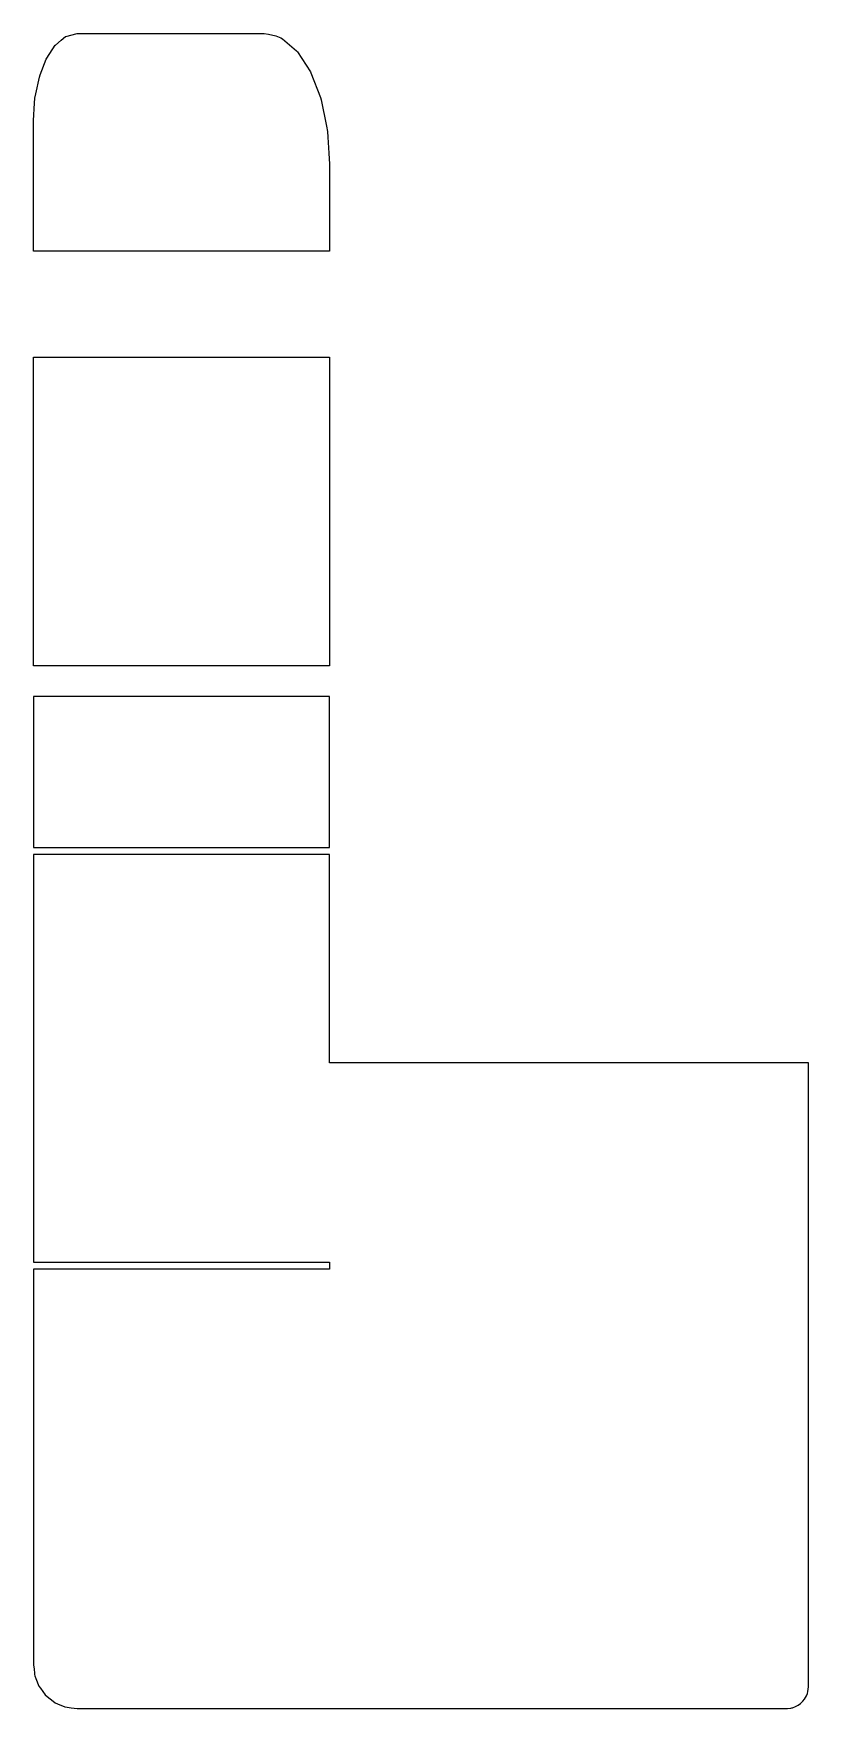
# Model space of a CAD drawing. Header units: metres. Extents: x 2.4 to 38, y -16 to 61.
import ezdxf

# ---------------------------------------------------------------- set-up
doc = ezdxf.new("R2010")
doc.units = ezdxf.units.M

msp = doc.modelspace()

# ---------------------------------------------------------------- linework, layer by layer
for p, q in [((3.678, 60.649), (3.876, 60.812)), ((3.876, 60.812), (3.882, 60.818)), ((3.882, 60.818), (3.89, 60.82)), ((3.89, 60.82), (4.4, 60.954)), ((4.4, 60.954), (8.594, 60.954)), ((8.594, 60.954), (13, 60.954)), ((13, 60.954), (13.191, 60.929)), ((13.191, 60.929), (13.531, 60.852)), ((13.531, 60.852), (13.766, 60.755)), ((3.013, 59.825), (3.4, 60.418)), ((3.4, 60.418), (3.409, 60.425)), ((3.409, 60.425), (3.678, 60.649)), ((13.766, 60.755), (13.837, 60.705)), ((13.837, 60.705), (14.486, 60.165)), ((14.486, 60.165), (14.526, 60.115)), ((14.526, 60.115), (15.12, 59.198)), ((2.709, 59.06), (2.986, 59.782)), ((2.986, 59.782), (3.013, 59.825)), ((2.508, 58.182), (2.668, 58.954)), ((2.668, 58.954), (2.709, 59.06)), ((15.12, 59.198), (15.122, 59.195)), ((15.122, 59.195), (15.14, 59.149)), ((15.14, 59.149), (15.577, 58.016)), ((2.4, 56.954), (2.452, 57.746)), ((2.452, 57.746), (2.468, 57.989)), ((2.468, 57.989), (2.508, 58.182)), ((15.577, 58.016), (15.612, 57.902)), ((15.612, 57.902), (15.863, 56.699)), ((2.4, 52.307), (2.4, 56.954)), ((15.863, 56.699), (15.905, 56.451)), ((15.905, 56.451), (15.919, 56.191)), ((15.919, 56.191), (15.972, 55.454)), ((15.972, 55.454), (16, 54.954)), ((16, 54.954), (16, 51.739)), ((16, 54.954), (16, 54.954)), ((2.4, 50.954), (2.4, 52.307)), ((16, 51.739), (16, 50.954)), ((10.055, 50.954), (2.4, 50.954)), ((16, 50.954), (10.055, 50.954)), ((2.4, 44.397), (2.4, 46.079)), ((2.4, 46.079), (8.345, 46.079)), ((8.345, 46.079), (16, 46.079)), ((16, 46.079), (16, 42.294)), ((2.4, 42.294), (2.4, 44.397)), ((2.4, 40.408), (2.4, 42.294)), ((16, 42.294), (16, 39.151)), ((2.4, 39.151), (2.4, 40.408)), ((2.4, 35.856), (2.4, 39.151)), ((16, 39.151), (16, 31.901)), ((16, 39.151), (16, 39.151)), ((2.4, 31.901), (2.4, 35.856)), ((4.615, 31.901), (2.4, 31.901)), ((16, 31.901), (4.615, 31.901)), ((13.785, 30.491), (2.4, 30.491)), ((2.4, 30.491), (2.4, 27.269)), ((16, 30.491), (13.785, 30.491)), ((16, 24.849), (16, 30.491)), ((2.4, 27.269), (2.4, 23.563)), ((16, 23.563), (16, 24.849)), ((2.4, 23.563), (15.495, 23.563)), ((2.905, 23.241), (2.4, 23.241)), ((2.4, 23.241), (2.4, 18.693)), ((16, 23.241), (2.905, 23.241)), ((15.495, 23.563), (16, 23.563)), ((16, 23.563), (16, 23.563)), ((16, 14.902), (16, 23.241)), ((2.4, 18.693), (2.4, 14.902)), ((2.4, 14.902), (2.4, 13.864)), ((16, 14.653), (16, 14.902)), ((16, 13.884), (16, 14.653)), ((16, 14.653), (16, 14.653)), ((2.4, 13.864), (2.4, 13.821)), ((16, 13.669), (16, 13.884)), ((2.4, 13.821), (2.4, 13.769)), ((2.4, 13.769), (2.4, 13.716)), ((2.4, 13.716), (2.4, 13.667)), ((2.4, 13.667), (2.4, 12.849)), ((22.382, 13.669), (16, 13.669)), ((36.532, 13.669), (22.382, 13.669)), ((38, 13.669), (36.532, 13.669)), ((38, 10.255), (38, 13.669)), ((2.4, 12.849), (2.4, 9.059)), ((38, -13.267), (38, 10.255)), ((2.4, 9.059), (2.4, 4.51)), ((2.4, 4.51), (15.495, 4.51)), ((8.657, 4.189), (2.4, 4.189)), ((2.4, 4.189), (2.4, 4.031)), ((2.4, 4.031), (2.4, 3.971)), ((2.4, 3.971), (2.4, 3.967)), ((2.4, 3.967), (2.4, 3.964)), ((2.4, 3.964), (2.4, 3.961)), ((2.4, 3.961), (2.4, -10.528)), ((16, 4.189), (8.657, 4.189)), ((15.495, 4.51), (16, 4.51)), ((16, 4.51), (16, 4.349)), ((16, 4.349), (16, 4.189)), ((2.4, -10.528), (2.4, -10.715)), ((2.4, -10.715), (2.4, -11.086)), ((2.4, -11.086), (2.4, -13.989)), ((38, -13.931), (38, -13.267)), ((2.4, -13.989), (2.4, -14)), ((2.4, -14), (2.425, -14.187)), ((2.425, -14.187), (2.449, -14.375)), ((2.449, -14.375), (2.453, -14.44)), ((2.453, -14.44), (2.465, -14.504)), ((2.465, -14.504), (2.509, -14.626)), ((38, -14.546), (38, -13.931)), ((38, -15), (38, -14.546)), ((2.509, -14.626), (2.652, -14.97)), ((2.652, -14.97), (2.718, -15.073)), ((2.718, -15.073), (2.942, -15.365)), ((2.942, -15.365), (3.02, -15.446)), ((37.907, -15.415), (37.947, -15.317)), ((37.947, -15.317), (37.976, -15.214)), ((37.976, -15.214), (37.989, -15.118)), ((37.989, -15.118), (38, -15)), ((3.02, -15.446), (3.31, -15.668)), ((3.31, -15.668), (3.402, -15.733)), ((3.402, -15.733), (3.509, -15.782)), ((3.509, -15.782), (3.833, -15.916)), ((3.833, -15.916), (3.945, -15.945)), ((3.945, -15.945), (4.132, -15.977)), ((4.132, -15.977), (4.4, -16)), ((4.4, -16), (11.351, -16)), ((11.351, -16), (18.609, -16)), ((18.609, -16), (22.102, -16)), ((22.102, -16), (35.137, -16)), ((35.137, -16), (37, -16)), ((37, -16), (37.042, -15.998)), ((37.042, -15.998), (37.189, -15.979)), ((37.189, -15.979), (37.23, -15.973)), ((37.23, -15.973), (37.271, -15.963)), ((37.271, -15.963), (37.408, -15.906)), ((37.408, -15.906), (37.522, -15.852)), ((37.522, -15.852), (37.63, -15.769)), ((37.63, -15.769), (37.741, -15.669)), ((37.741, -15.669), (37.816, -15.573)), ((37.816, -15.573), (37.907, -15.415))]:
    msp.add_line(p, q)

doc.saveas('drawing.dxf')
